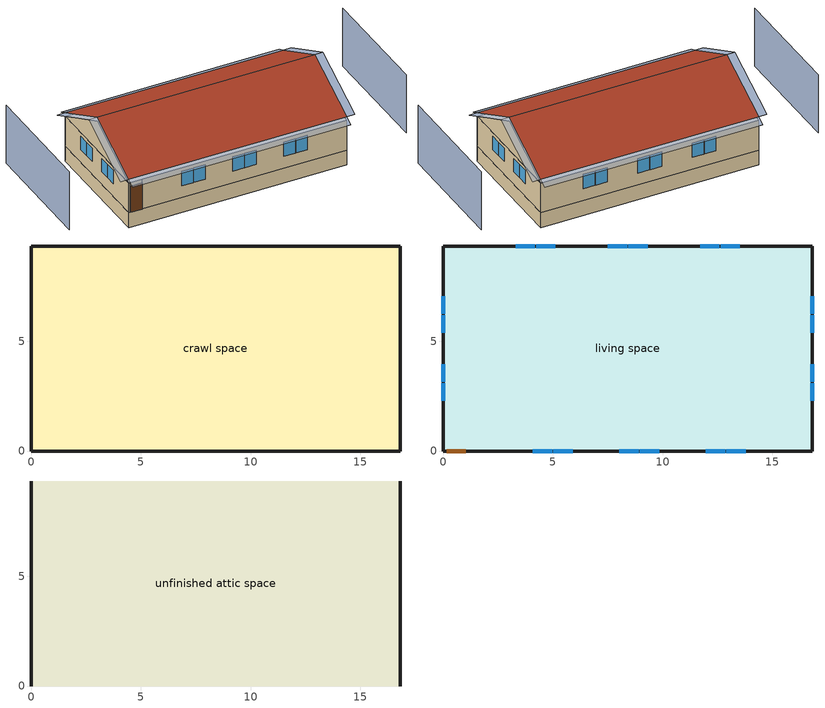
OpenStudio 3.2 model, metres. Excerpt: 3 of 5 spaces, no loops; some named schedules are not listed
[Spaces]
crawl space
 floor foundation (FloorFndGrndCS): 0,0 0,9.34 16.81,9.34 16.81,0 z-1.22
 wall foundation (WallFndGrndCS): 0,9.34 0,0 16.81,0 16.81,9.34 0,9.34 z-1.22:0
living space
 floor to crawl space (FloorCSInsFin Reversed): 0,0 0,9.34 16.81,9.34 16.81,0 z0
 wall outside (WallExtInsFin): 0,9.34 0,0 0.13,0 1.05,0 16.81,0 16.81,9.34 0,9.34 z0:2.44
 window (WindowConstruction): 4.08,0 4.96,0 / 5.02,0 5.9,0 / 8.02,0 8.9,0 / 8.96,0 9.84,0 / 11.96,0 12.84,0 / 12.9,0 13.78,0 / 13.52,9.34 12.64,9.34 / 12.58,9.34 11.7,9.34 / 9.31,9.34 8.44,9.34 / 8.38,9.34 7.5,9.34 / 5.11,9.34 4.23,9.34 / 4.17,9.34 3.3,9.34 z0.96:2.13; 0,7.06 0,6.26 / 0,6.2 0,5.4 / 0,3.94 0,3.14 / 0,3.08 0,2.28 / 16.81,2.28 16.81,3.08 / 16.81,3.14 16.81,3.94 / 16.81,5.4 16.81,6.2 / 16.81,6.26 16.81,7.06 z1.07:2.13
 door (Door): 0.15,0 1.02,0 z0:2.13
unfinished attic space
 floor to living space (FloorFinInsUnfinAttic): 0,9.34 16.81,9.34 16.81,0 0,0 z2.44
 wall outside (WallExtUninsUnfin): 0,4.67,4.77 0,9.34,2.44 0,0,2.44; 16.81,4.67,4.77 16.81,0,2.44 16.81,9.34,2.44
 roof outside (RoofUnfinInsExt): 16.81,4.67,5.08 0,4.67,5.08 0,0,2.74 16.81,0,2.74; 0,4.67,5.08 16.81,4.67,5.08 16.81,9.34,2.74 0,9.34,2.74
shading: -4.57,9.34 -4.57,0 / 21.38,0 21.38,9.34 z0:4.77; 16.81,6.26 16.81,7.06 / 16.81,5.4 16.81,6.2 / 16.81,2.28 16.81,3.08 / 0,3.08 0,2.28 / 16.81,3.14 16.81,3.94 / 0,7.06 0,6.26 / 0,6.2 0,5.4 / 0,3.94 0,3.14 z1.07:2.13; 11.96,0 12.84,0 / 8.02,0 8.9,0 / 8.96,0 9.84,0 / 5.02,0 5.9,0 / 4.08,0 4.96,0 / 12.9,0 13.78,0 / 13.52,9.34 12.64,9.34 / 9.31,9.34 8.44,9.34 / 8.38,9.34 7.5,9.34 / 5.11,9.34 4.23,9.34 / 4.17,9.34 3.3,9.34 / 12.58,9.34 11.7,9.34 z0.96:2.13; 17.42,0,2.74 17.42,4.67,5.08 16.81,4.67,5.08 16.81,0,2.74; -0.61,4.67,5.08 -0.61,0,2.74 0,0,2.74 0,4.67,5.08; 0,-0.61,2.44 16.81,-0.61,2.44 16.81,0,2.74 0,0,2.74; -0.61,9.34,2.74 -0.61,4.67,5.08 0,4.67,5.08 0,9.34,2.74; 17.42,4.67,5.08 17.42,9.34,2.74 16.81,9.34,2.74 16.81,4.67,5.08; 16.81,9.95,2.44 0,9.95,2.44 0,9.34,2.74 16.81,9.34,2.74
[Building]
Building 1: North Axis {deg}=90; Standards Number of Stories=1; Standards Number of Above Ground Stories=1; Standards Building Type=singlefamilydetached; Standards Number of Living Units=1
[Site]
Burlington International Ap_VT_USA: Latitude {deg}=44.47; Longitude {deg}=-73.15; Time Zone {hr}=-5; Elevation {m}=101; Terrain=Suburbs
[ClimateZones]
Climate Zone Institution Name 1=Building America; Climate Zone Document Year 1=0; Climate Zone Value 1=Cold
[Site:WaterMainsTemperature]
Calculation Method=Correlation; Annual Average Outdoor Air Temperature {C}=7.86614; Maximum Difference In Monthly Average Outdoor Air Temperatures {deltaC}=28.2745
[Site:GroundTemperature:Deep]
7.86614, 7.86614, 7.86614, 7.86614, 7.86614, 7.86614, 7.86614, 7.86614, 7.86614, 7.86614, 7.86614, 7.86614
[Material] Roughness=Rough
Name | Thickness {m} | Conductivity {W/m-K} | Density {kg/m3} | Specific Heat {J/kg-K} | Thermal Absorptance | Solar Absorptance | Visible Absorptance
Drywall 0.5 in. | 0.0127 | 0.160291 | 801 | 837.4 | 0.9 | 0.5 | 0.1
FloorUATrussandIns | 0.0889 | 0.0748256 | 50.7834 | 1165.1 | 0.9 | 0.5 | 0.9
Asphalt Shingles, Medium | 0.009525 | 0.162714 | 1121.4 | 1465.45 | 0.91 | 0.85 | 0.85
RoofSheathing | 0.01905 | 0.115458 | 512.64 | 1214.23 | 0.82 | 0.3 | 0.3
RoofUARoofIns | 0.18415 | 8.02397 | 37.0049 | 1207.88 | 0.91 | 0.85 | 0.91
Vinyl, Light | 0.009525 | 0.089435 | 177.822 | 1046.75 | 0.9 | 0.3 | 0.3
WallSheathing | 0.0127 | 0.115458 | 512.64 | 1214.23 | 0.82 | 0.3 | 0.3
WallStudAndCavity | 0.0889 | 0.338221 | 129.063 | 1212.76 | 0.9 | 0.3 | 0.9
WallStudAndCavity 1 | 0.0889 | 0.393744 | 83.0341 | 1211.67 | 0.9 | 0.3 | 0.9
WallStudAndCavity 2 | 0.0889 | 0.397942 | 83.0341 | 1211.67 | 0.82 | 0.3 | 0.3
res furniture material living space | 0.1524 | 0.115458 | 640.8 | 1214.23 | 0.9 | 0.6 | 0.1
Concrete 8.0 in. | 0.2032 | 1.803125 | 2242.8 | 837.4 | 0.9
Concrete 4.0 in. | 0.1016 | 1.803125 | 2242.8 | 837.4 | 0.9
FloorIns | 0.23495 | 2.59817 | 67.691 | 1210.98 | 0.82 | 0.3 | 0.3
Wood Floor | 0.015875 | 0.115458 | 544.68 | 1214.23
Floor Covering | 0.0127 | 0.0433444 | 54.468 | 1339.84 | 0.9 | 0.9
DoorMaterial | 0.04445 | 0.0612267 | 512.64 | 1214.23 | 0.82 | 0.3 | 0.3
[Construction]
FloorFinInsUnfinAttic: Drywall 0.5 in., FloorUATrussandIns
RoofUnfinInsExt: Asphalt Shingles, Medium, RoofSheathing, RoofUARoofIns
WallExtInsFin: Vinyl, Light, WallSheathing, WallStudAndCavity, Drywall 0.5 in.
WallExtUninsUnfin: Vinyl, Light, WallSheathing, WallStudAndCavity 1
WallIntFinUninsFin: WallStudAndCavity 2, Drywall 0.5 in.
res furniture construction living space: res furniture material living space
WallFndGrndCS: Concrete 8.0 in.
FloorFndGrndCS: Concrete 4.0 in.
FloorCSInsFin Reversed: Floor Covering, Wood Floor, RoofSheathing, FloorIns
WindowConstruction: WindowMaterial
Door: DoorMaterial
[WindowMaterial:SimpleGlazingSystem]
WindowMaterial: U-Factor {W/m2-K}=4.76952; Solar Heat Gain Coefficient=0.63
[ThermalZone] Use Ideal Air Loads=No
living zone: Thermostat=living zone temperature setpoint
unfinished attic zone; crawl zone: 
res ds res fur gas asys ret air zone; res ds res ac asys ret air zone: Volume {m3}=0.25
[Sizing:Zone] Zone Cooling Design Supply Air Temperature Input Method=SupplyAirTemperature; Zone Cooling Design Supply Air Temperature {C}=14; Zone Cooling Design Supply Air Temperature Difference {deltaC}=11.11; Zone Heating Design Supply Air Temperature Input Method=SupplyAirTemperature; Zone Heating Design Supply Air Temperature {C}=40; Zone Heating Design Supply Air Temperature Difference {deltaC}=11.11; Zone Cooling Design Supply Air Humidity Ratio {kg-H2O/kg-air}=0.0085; Zone Heating Design Supply Air Humidity Ratio {kg-H2O/kg-air}=0.008; Cooling Design Air Flow Method=DesignDay; Heating Design Air Flow Method=DesignDay; Account for Dedicated Outdoor Air System=No; Dedicated Outdoor Air System Control Strategy=NeutralSupplyAir; Dedicated Outdoor Air Low Setpoint Temperature for Design {C}=autosize; Dedicated Outdoor Air High Setpoint Temperature for Design {C}=autosize
unfinished attic zone; crawl zone; res ds res fur gas asys ret air zone; res ds res ac asys ret air zone
[Space]
Name | Space Type | Thermal Zone | Building Unit
living space | Space Type 1 | living zone | unit 1
unfinished attic space | Space Type 2 | unfinished attic zone
crawl space | Space Type 3 | crawl zone
res ds res fur gas asys ret air space |  | res ds res fur gas asys ret air zone
res ds res ac asys ret air space |  | res ds res ac asys ret air zone
[SpaceType]
Name | Standards Space Type
Space Type 1 | living
Space Type 2 | unfinished attic
Space Type 3 | crawlspace
[BuildingUnit]
unit 1: Building Unit Type=Residential
[External:File]
schedules.csv: File=schedules.csv
[People:Definition]
res occupants|living space: Number of People Calculation Method=People; Number of People {people}=1; Fraction Radiant=0.319734; Sensible Heat Fraction=0.573; Carbon Dioxide Generation Rate {m3/s-W}=0; Enable ASHRAE 55 Comfort Warnings=No; Mean Radiant Temperature Calculation Type=ZoneAveraged
[People]
res occupants|living space: People Definition=res occupants|living space; Space or SpaceType=living space; Number of People Schedule=occupants; Activity Level Schedule=res occupants activity schedule; Multiplier=1
[InternalMass:Definition] Design Level Calculation Method=SurfaceArea
Name | Construction | Surface Area {m2}
living space Partition | WallIntFinUninsFin | 157.006
res furniture mass living space | res furniture construction living space | 62.8025
[InternalMass] Space or SpaceType=living space; Multiplier=1
Name | Internal Mass Definition
living space Partition | living space Partition
res furniture mass living space | res furniture mass living space
[Foundation:Kiva]
Foundation Kiva 1: Wall Height Above Grade {m}=0.2032; Wall Depth Below Slab {m}=0.2032
[Foundation:Kiva:Settings]
Soil Conductivity {W/m-K}=1.731; Soil Density {kg/m3}=1842.3; Soil Specific Heat {J/kg-K}=418.7; Ground Solar Absorptivity=0.9; Ground Thermal Absorptivity=0.9; Ground Surface Roughness {m}=0.03; Far-Field Width {m}=40; Deep-Ground Boundary Condition=ZeroFlux; Deep-Ground Depth {m}=40; Minimum Cell Dimension {m}=0.02; Maximum Cell Growth Coefficient=1.5; Simulation Timestep=Hourly
[SurfaceProperty:ExposedFoundationPerimeter]
Surface 12: Exposed Perimeter Calculation Method=TotalExposedPerimeter; Total Exposed Perimeter {m}=52.301
[WaterUse:Equipment:Definition]
Name | Peak Flow Rate {m3/s} | Target Temperature Schedule
res shower | 9.68283e-05 | fixtures temperature schedule
res sink | 4.90575e-05 | fixtures temperature schedule
res bath | 0.000325778 | fixtures temperature schedule
res shower dist; res sink dist; res bath dist | 0 | fixtures temperature schedule
res cw | 6.03309e-06 | res cw temperature schedule
[WaterUse:Equipment] Space=living space
Name | Water Use Equipment Definition | Flow Rate Fraction Schedule
res shower | res shower | showers
res sink | res sink | sinks
res bath | res bath | baths
res shower dist | res shower dist | showers
res sink dist | res sink dist | sinks
res bath dist | res bath dist | baths
res cw | res cw | clothes_washer
[OtherEquipment:Definition] Design Level Calculation Method=EquipmentLevel
Name | Design Level {W} | Fraction Latent | Fraction Radiant | Fraction Lost
res shower | 2783.71 | 0.486891 | 0 | 0
res sink | 492.286 | 0.311263 | 0 | 0
res bath | 4800.25 | 0 | 0 | 0
res hot water distribution | 3161.37 | 0 | 0 | 0
res range gas | 786.086 | 0.2 | 0.18 | 0.5
res ds res fur gas asys SupSLkToLvEq; res ds res fur gas asys SupLatLkToLvEq; res ds res fur gas asys SupDCnToLvEq; res ds res fur gas asys SupDCnToAhEq; res ds res fur gas asys RetDCnToPlEq; res ds res fur gas asys RetDCnToAhEquip; res ds res fur gas asys SupSLkToAhEq; res ds res fur gas asys SupLatLkToAhEq; res ds res fur gas asys RetSLkEq; res ds res fur gas asys RetLatLkEq; res ds res ac asys SupSLkToLvEq; res ds res ac asys SupLatLkToLvEq; res ds res ac asys SupDCnToLvEq; res ds res ac asys SupDCnToAhEq; res ds res ac asys RetDCnToPlEq; res ds res ac asys RetDCnToAhEquip; res ds res ac asys SupSLkToAhEq; res ds res ac asys SupLatLkToAhEq; res ds res ac asys RetSLkEq; res ds res ac asys RetLatLkEq | 0
[OtherEquipment]
Name | Other Equipment Definition | Space or SpaceType | Schedule | Fuel Type
res shower | res shower | living space | showers
res sink | res sink | living space | sinks
res bath | res bath | living space | baths
res hot water distribution | res hot water distribution | living space | showers
res range gas | res range gas | living space | cooking_range | NaturalGas
res ds res fur gas asys SupSLkToLvEq | res ds res fur gas asys SupSLkToLvEq | living space | Always On Discrete | None
res ds res fur gas asys SupLatLkToLvEq | res ds res fur gas asys SupLatLkToLvEq | living space | Always On Discrete | None
res ds res fur gas asys SupDCnToLvEq | res ds res fur gas asys SupDCnToLvEq | living space | Always On Discrete | None
res ds res fur gas asys SupDCnToAhEq | res ds res fur gas asys SupDCnToAhEq | crawl space | Always On Discrete | None
res ds res fur gas asys RetDCnToPlEq | res ds res fur gas asys RetDCnToPlEq | res ds res fur gas asys ret air space | Always On Discrete | None
res ds res fur gas asys RetDCnToAhEquip | res ds res fur gas asys RetDCnToAhEquip | crawl space | Always On Discrete | None
res ds res fur gas asys SupSLkToAhEq | res ds res fur gas asys SupSLkToAhEq | crawl space | Always On Discrete | None
res ds res fur gas asys SupLatLkToAhEq | res ds res fur gas asys SupLatLkToAhEq | crawl space | Always On Discrete | None
res ds res fur gas asys RetSLkEq | res ds res fur gas asys RetSLkEq | res ds res fur gas asys ret air space | Always On Discrete | None
res ds res fur gas asys RetLatLkEq | res ds res fur gas asys RetLatLkEq | res ds res fur gas asys ret air space | Always On Discrete | None
res ds res ac asys SupSLkToLvEq | res ds res ac asys SupSLkToLvEq | living space | Always On Discrete | None
res ds res ac asys SupLatLkToLvEq | res ds res ac asys SupLatLkToLvEq | living space | Always On Discrete | None
res ds res ac asys SupDCnToLvEq | res ds res ac asys SupDCnToLvEq | living space | Always On Discrete | None
res ds res ac asys SupDCnToAhEq | res ds res ac asys SupDCnToAhEq | crawl space | Always On Discrete | None
res ds res ac asys RetDCnToPlEq | res ds res ac asys RetDCnToPlEq | res ds res ac asys ret air space | Always On Discrete | None
res ds res ac asys RetDCnToAhEquip | res ds res ac asys RetDCnToAhEquip | crawl space | Always On Discrete | None
res ds res ac asys SupSLkToAhEq | res ds res ac asys SupSLkToAhEq | crawl space | Always On Discrete | None
res ds res ac asys SupLatLkToAhEq | res ds res ac asys SupLatLkToAhEq | crawl space | Always On Discrete | None
res ds res ac asys RetSLkEq | res ds res ac asys RetSLkEq | res ds res ac asys ret air space | Always On Discrete | None
res ds res ac asys RetLatLkEq | res ds res ac asys RetLatLkEq | res ds res ac asys ret air space | Always On Discrete | None
[EnergyManagementSystem:Sensor]
Name | Output Variable or Output Meter Index Key | Output Variable or Output Meter
res_shower_vol | res shower | Water Use Equipment Hot Water Volume
res_shower_mixsp | fixtures temperature schedule | Schedule Value
res_nv_pb_s |  | Site Outdoor Air Barometric Pressure
res_af_vw_s |  | Site Wind Speed
res_nv_wt_s |  | Site Outdoor Air Humidity Ratio
res_nv_1_nva_s | res nv_1 avail schedule | Schedule Value
res_nv_1_sp_s | res nv_1 temp schedule | Schedule Value
res_ds_res_fur_gas_asys_ah_mfr_s | Node 25 | System Node Mass Flow Rate
res_ds_res_fur_gas_asys_ah_vfr_s | Node 25 | System Node Current Density Volume Flow Rate
res_ds_res_fur_gas_asys_ah_tt_s | Node 25 | System Node Temperature
res_ds_res_fur_gas_asys_ra_t_s | Node 28 | System Node Temperature
res_ds_res_fur_gas_asys_ah_wt_s | Node 25 | System Node Humidity Ratio
res_ds_res_fur_gas_asys_ra_w_s | Node 28 | System Node Humidity Ratio
res_ds_res_fur_gas_asys_ah_t_s; res_ds_res_ac_asys_ah_t_s | crawl zone | Zone Air Temperature
res_ds_res_fur_gas_asys_ah_w_s; res_ds_res_ac_asys_ah_w_s | crawl zone | Zone Mean Air Humidity Ratio
res_ds_res_ac_asys_ah_mfr_s | Node 18 | System Node Mass Flow Rate
res_ds_res_ac_asys_ah_vfr_s | Node 18 | System Node Current Density Volume Flow Rate
res_ds_res_ac_asys_ah_tt_s | Node 18 | System Node Temperature
res_ds_res_ac_asys_ra_t_s | Node 21 | System Node Temperature
res_ds_res_ac_asys_ah_wt_s | Node 18 | System Node Humidity Ratio
res_ds_res_ac_asys_ra_w_s | Node 21 | System Node Humidity Ratio
res_infil_1_range_sch_s | res mv_1 range exhaust schedule | Schedule Value
res_infil_1_bath_sch_s | res mv_1 bath exhaust schedule | Schedule Value
res_infil_1_dryer_sch_s | clothes_dryer_exhaust | Schedule Value
res_infil_1_wh_sch_s | Always On Discrete | Schedule Value
[EnergyManagementSystem:Program]
res_shower_sag: If res_shower_vol > 0; Set ShowerTime=SystemTimeStep; Else; Set ShowerTime=0; EndIf; If (res_shower_vol > 0) && (res_shower_mixsp > res_shower_tout); Set ShowerSag=SystemTimeStep; Set ShowerE=res_shower_vol*4141170*(res_shower_mixsp-res_shower_tout); Else; Set ShowerSag=0; Set ShowerE=0; EndIf
res_nv_1_program: Set Tdiff = res_af_1_tin_s-res_af_1_tt_s; Set dT = (@Abs Tdiff); Set pt = (@RhFnTdbWPb res_af_1_tt_s res_nv_wt_s res_nv_pb_s); Set NVA = 7575.32892323107; Set Cs = 8.963020389461627e-05; Set Cw = 6.158219665777789e-05; Set MNV = 2.126909810688005; Set MHR = 0.0115; Set MRH = 0.7; Set temp1 = (res_nv_1_nva_s*NVA); Set SGNV = temp1*((((Cs*dT)+(Cw*(res_af_vw_s^2)))^0.5)/1000); If (res_nv_wt_s<MHR) && (pt<MRH) && (res_af_1_tin_s>res_nv_1_sp_s); Set temp2 = (res_af_1_tin_s-res_nv_1_sp_s); Set NVadj1 = temp2/(res_af_1_tin_s-res_af_1_tt_s); Set NVadj2 = (@Min NVadj1 1); Set NVadj3 = (@Max NVadj2 0); Set NVadj = SGNV*NVadj3; Set res_nv_1_flow_act = (@Min NVadj MNV); Else; Set res_nv_1_flow_act = 0; EndIf
res_ds_res_fur_gas_asys_program: Set res_ds_res_fur_gas_asys_AhMfr = res_ds_res_fur_gas_asys_ah_mfr_s; Set res_ds_res_fur_gas_asys_FanRtf = res_ds_res_fur_gas_asys_fan_rtf_s; Set res_ds_res_fur_gas_asys_AhVfr = res_ds_res_fur_gas_asys_ah_vfr_s; Set res_ds_res_fur_gas_asys_AhTt = res_ds_res_fur_gas_asys_ah_tt_s; Set res_ds_res_fur_gas_asys_AhWt = res_ds_res_fur_gas_asys_ah_wt_s; Set res_ds_res_fur_gas_asys_RaT = res_ds_res_fur_gas_asys_ra_t_s; Set res_ds_res_fur_gas_asys_RaW = res_ds_res_fur_gas_asys_ra_w_s; Set res_ds_res_fur_gas_asys_AhT = res_ds_res_fur_gas_asys_ah_t_s; Set res_ds_res_fur_gas_asys_AhW = res_ds_res_fur_gas_asys_ah_w_s; Run res_ds_res_fur_gas_asys_lk_subrout; Set res_ds_res_fur_gas_asys_SupSLkToLvEq_act = res_ds_res_fur_gas_asys_SupSLkToLv; Set res_ds_res_fur_gas_asys_SupLatLkToLvEq_act = res_ds_res_fur_gas_asys_SupLatLkToLv; Set res_ds_res_fur_gas_asys_SupDCnToLvEq_act = res_ds_res_fur_gas_asys_SupDCnToLv; Set res_ds_res_fur_gas_asys_SupDCnToAhEq_act = res_ds_res_fur_gas_asys_SupDCnToAh; Set res_ds_res_fur_gas_asys_SupSLkToAhEq_act = res_ds_res_fur_gas_asys_SupSLkToAh; Set res_ds_res_fur_gas_asys_SupLatLkToAhEq_act = res_ds_res_fur_gas_asys_SupLatLkToAh; Set res_ds_res_fur_gas_asys_RetSLkEq_act = res_ds_res_fur_gas_asys_RetSLk; Set res_ds_res_fur_gas_asys_RetLatLkEq_act = res_ds_res_fur_gas_asys_RetLatLk; Set res_ds_res_fur_gas_asys_RetDCnToPlEq_act = res_ds_res_fur_gas_asys_RetDCnToPl; Set res_ds_res_fur_gas_asys_RetDCnToAhEquip_act = res_ds_res_fur_gas_asys_RetDCnToAh; Set res_ds_res_fur_gas_asys_AhToLivMix_act = res_ds_res_fur_gas_asys_AhToLiv; Set res_ds_res_fur_gas_asys_LivToAhMix_act = res_ds_res_fur_gas_asys_LivToAh
res_ds_res_ac_asys_program: Set res_ds_res_ac_asys_AhMfr = res_ds_res_ac_asys_ah_mfr_s; Set res_ds_res_ac_asys_FanRtf = res_ds_res_ac_asys_fan_rtf_s; Set res_ds_res_ac_asys_AhVfr = res_ds_res_ac_asys_ah_vfr_s; Set res_ds_res_ac_asys_AhTt = res_ds_res_ac_asys_ah_tt_s; Set res_ds_res_ac_asys_AhWt = res_ds_res_ac_asys_ah_wt_s; Set res_ds_res_ac_asys_RaT = res_ds_res_ac_asys_ra_t_s; Set res_ds_res_ac_asys_RaW = res_ds_res_ac_asys_ra_w_s; Set res_ds_res_ac_asys_AhT = res_ds_res_ac_asys_ah_t_s; Set res_ds_res_ac_asys_AhW = res_ds_res_ac_asys_ah_w_s; Run res_ds_res_ac_asys_lk_subrout; Set res_ds_res_ac_asys_SupSLkToLvEq_act = res_ds_res_ac_asys_SupSLkToLv; Set res_ds_res_ac_asys_SupLatLkToLvEq_act = res_ds_res_ac_asys_SupLatLkToLv; Set res_ds_res_ac_asys_SupDCnToLvEq_act = res_ds_res_ac_asys_SupDCnToLv; Set res_ds_res_ac_asys_SupDCnToAhEq_act = res_ds_res_ac_asys_SupDCnToAh; Set res_ds_res_ac_asys_SupSLkToAhEq_act = res_ds_res_ac_asys_SupSLkToAh; Set res_ds_res_ac_asys_SupLatLkToAhEq_act = res_ds_res_ac_asys_SupLatLkToAh; Set res_ds_res_ac_asys_RetSLkEq_act = res_ds_res_ac_asys_RetSLk; Set res_ds_res_ac_asys_RetLatLkEq_act = res_ds_res_ac_asys_RetLatLk; Set res_ds_res_ac_asys_RetDCnToPlEq_act = res_ds_res_ac_asys_RetDCnToPl; Set res_ds_res_ac_asys_RetDCnToAhEquip_act = res_ds_res_ac_asys_RetDCnToAh; Set res_ds_res_ac_asys_AhToLivMix_act = res_ds_res_ac_asys_AhToLiv; Set res_ds_res_ac_asys_LivToAhMix_act = res_ds_res_ac_asys_LivToAh
res_infil_1_program: Set p_m = 0.14; Set p_s = 0.22; Set s_m = 270; Set s_s = 370; Set z_m = 9.99744; Set z_s = 2.4384; Set f_t = (((s_m/z_m)^p_m)*((z_s/s_s)^p_s)); Set Tdiff = res_af_1_tin_s-res_af_1_tt_s; Set dT = @Abs Tdiff; Set c = 0.2059; Set Cs = 0.0838; Set Cw = 0.1283; Set n = 0.65; Set sft = (f_t*0.7000000000000001); Set temp1 = ((c*Cw)*((sft*res_af_vw_s)^(2*n)))^2; Set Qn = (((c*Cs*(dT^n))^2)+temp1)^0.5; Set Tdiff = res_af_1_tin_s-res_af_1_tt_s; Set QWHV = res_infil_1_wh_sch_s*0.0; Set Qrange = res_infil_1_range_sch_s*0.0472; Set Qdryer = res_infil_1_dryer_sch_s*0.0472; Set Qbath = res_infil_1_bath_sch_s*0.0236; Set QductsOut = 0; Set QductsIn = 0; Set QductsOut = QductsOut+res_ds_res_fur_gas_asys_lk_ret_fan_equiv; Set QductsIn = QductsIn+res_ds_res_fur_gas_asys_lk_sup_fan_equiv; Set QductsOut = QductsOut+res_ds_res_ac_asys_lk_ret_fan_equiv; Set QductsIn = QductsIn+res_ds_res_ac_asys_lk_sup_fan_equiv; Set Qout = Qrange+Qbath+Qdryer+QductsOut; Set Qin = QWHV+QductsIn; Set faneff_wh = 1; Set res_infil_1_house_fan_act = (QWHV*300)/faneff_wh*0; Set faneff_sp = 0.4719474432000001; Set res_infil_1_range_fan_act = (Qrange*300)/faneff_sp; Set res_infil_1_bath_fan_act = (Qbath*300)/faneff_sp; Set Qfan = (@Max Qout Qin); If Qfan > 0; Set Qavg = ((Qout + Qin) / 2.0); If ((@Abs (Qout - Qavg)) / Qavg) <= 0.1; Set phi = 1; Else; Set phi = (Qn / (Qn + Qfan)); EndIf; Set Qinf_adj = phi * Qn; Else; Set Qinf_adj = Qn; EndIf; Set res_infil_1_flow_act = Qfan + Qinf_adj
[EnergyManagementSystem:ProgramCallingManager]
res shower sag: EndOfSystemTimestepAfterHVACReporting; res_shower_sag
res af_1 program calling manager: BeginTimestepBeforePredictor; res_infil_1_program; res_nv_1_program
res ds res fur gas asys program calling manager: EndOfSystemTimestepAfterHVACReporting; res_ds_res_fur_gas_asys_program
res ds res ac asys program calling manager: EndOfSystemTimestepAfterHVACReporting; res_ds_res_ac_asys_program
[EnergyManagementSystem:OutputVariable] Type of Data in Variable=Summed; Update Frequency=SystemTimestep; EMS Program or Subroutine=res_shower_sag
Name | EMS Variable | Units
Unmet Shower Energy|unit 1 | ShowerE | J
Unmet Shower Time|unit 1 | ShowerSag | hr
Shower Draw Time|unit 1 | ShowerTime | hr
[ThermostatSetpoint:DualSetpoint]
living zone temperature setpoint: Heating Setpoint Temperature Schedule=res heating setpoint; Cooling Setpoint Temperature Schedule=res cooling setpoint
[ElectricEquipment:Definition] Design Level Calculation Method=EquipmentLevel
Name | Design Level {W} | Fraction Latent | Fraction Radiant | Fraction Lost
res ceil fan | 0 | 0 | 0.558 | 0
res refrig | 65.0889 | 0 | 0 | 0
res cw | 906.603 | 0 | 0.48 | 0.2
res cd electric | 9227.29 | 0.05 | 0.09 | 0.8
res range electric | 75.7384 | 0.3 | 0.24 | 0.3
res misc plug loads|living space | 772.905 | 0.021 | 0.558 | 0.049
res hot tub heater electric | 301.31 | 0 | 0 | 1
res hot tub pump | 297.473 | 0 | 0 | 1
res well pump | 80.4528 | 0 | 0 | 1
res infil_1 house fan; res infil_1 range fan; res infil_1 bath fan | 0 | 0 | 0 | 1
[ElectricEquipment] Space or SpaceType=living space
Name | Electric Equipment Definition | Schedule
res ceil fan | res ceil fan | ceiling_fan
res refrig | res refrig | res refrig schedule
res cw | res cw | clothes_washer_power
res cd electric | res cd electric | clothes_dryer
res range electric | res range electric | cooking_range
res misc plug loads|living space | res misc plug loads|living space | plug_loads
res hot tub heater electric | res hot tub heater electric | res hot tub heater electric schedule
res hot tub pump | res hot tub pump | res hot tub heater electric schedule
res well pump | res well pump | plug_loads_well_pump
res infil_1 house fan | res infil_1 house fan | Always On Discrete
res infil_1 range fan | res infil_1 range fan | Always On Discrete
res infil_1 bath fan | res infil_1 bath fan | Always On Discrete
[Lights:Definition]
res lighting interior living space: Design Level Calculation Method=LightingLevel; Lighting Level {W}=204.375; Fraction Radiant=0.6; Fraction Visible=0.2; Return Air Fraction=0
[Lights]
res lighting interior living space: Lights Definition=res lighting interior living space; Space or SpaceType=living space; Schedule=lighting_interior; Fraction Replaceable=1
[Exterior:Lights:Definition]
res lighting exterior: Design Level {W}=7.51886
[Exterior:Lights]
res lighting exterior: Exterior Lights Definition=res lighting exterior; Schedule=lighting_exterior
[SpaceInfiltration:DesignFlowRate] Schedule=Always On Discrete
Name | Space or SpaceType | Design Flow Rate Calculation Method | Air Changes per Hour {1/hr} | Constant Term Coefficient | Temperature Term Coefficient | Velocity Term Coefficient | Velocity Squared Term Coefficient | Design Flow Rate {m3/s}
res infil|crawl space | crawl space | AirChanges/Hour | 2 | 1 | 0 | 0 | 0
res nv_1 flow; res infil_1 flow | living space | Flow/Space |  |  |  |  |  | 0
[SpaceInfiltration:EffectiveLeakageArea]
res infil|unfinished attic space: Space or SpaceType=unfinished attic space; Schedule=Always On Discrete; Effective Air Leakage Area {cm2}=5228.3; Stack Coefficient=0.000183444; Wind Coefficient=3.52678e-05
[EnergyManagementSystem:Actuator]
Name | Actuated Component | Actuated Component Type | Actuated Component Control Type
res_nv_1_flow_act | res nv_1 flow | Zone Infiltration | Air Exchange Flow Rate
res_ds_res_fur_gas_asys_SupSLkToLvEq_act | res ds res fur gas asys SupSLkToLvEq | OtherEquipment | Power Level
res_ds_res_fur_gas_asys_SupLatLkToLvEq_act | res ds res fur gas asys SupLatLkToLvEq | OtherEquipment | Power Level
res_ds_res_fur_gas_asys_SupDCnToLvEq_act | res ds res fur gas asys SupDCnToLvEq | OtherEquipment | Power Level
res_ds_res_fur_gas_asys_SupDCnToAhEq_act | res ds res fur gas asys SupDCnToAhEq | OtherEquipment | Power Level
res_ds_res_fur_gas_asys_RetDCnToPlEq_act | res ds res fur gas asys RetDCnToPlEq | OtherEquipment | Power Level
res_ds_res_fur_gas_asys_RetDCnToAhEquip_act | res ds res fur gas asys RetDCnToAhEquip | OtherEquipment | Power Level
res_ds_res_fur_gas_asys_SupSLkToAhEq_act | res ds res fur gas asys SupSLkToAhEq | OtherEquipment | Power Level
res_ds_res_fur_gas_asys_SupLatLkToAhEq_act | res ds res fur gas asys SupLatLkToAhEq | OtherEquipment | Power Level
res_ds_res_fur_gas_asys_RetSLkEq_act | res ds res fur gas asys RetSLkEq | OtherEquipment | Power Level
res_ds_res_fur_gas_asys_RetLatLkEq_act | res ds res fur gas asys RetLatLkEq | OtherEquipment | Power Level
res_ds_res_fur_gas_asys_AhToLivMix_act | res ds res fur gas asys AhToLivMix | ZoneMixing | Air Exchange Flow Rate
res_ds_res_fur_gas_asys_LivToAhMix_act | res ds res fur gas asys LivToAhMix | ZoneMixing | Air Exchange Flow Rate
res_ds_res_ac_asys_SupSLkToLvEq_act | res ds res ac asys SupSLkToLvEq | OtherEquipment | Power Level
res_ds_res_ac_asys_SupLatLkToLvEq_act | res ds res ac asys SupLatLkToLvEq | OtherEquipment | Power Level
res_ds_res_ac_asys_SupDCnToLvEq_act | res ds res ac asys SupDCnToLvEq | OtherEquipment | Power Level
res_ds_res_ac_asys_SupDCnToAhEq_act | res ds res ac asys SupDCnToAhEq | OtherEquipment | Power Level
res_ds_res_ac_asys_RetDCnToPlEq_act | res ds res ac asys RetDCnToPlEq | OtherEquipment | Power Level
res_ds_res_ac_asys_RetDCnToAhEquip_act | res ds res ac asys RetDCnToAhEquip | OtherEquipment | Power Level
res_ds_res_ac_asys_SupSLkToAhEq_act | res ds res ac asys SupSLkToAhEq | OtherEquipment | Power Level
res_ds_res_ac_asys_SupLatLkToAhEq_act | res ds res ac asys SupLatLkToAhEq | OtherEquipment | Power Level
res_ds_res_ac_asys_RetSLkEq_act | res ds res ac asys RetSLkEq | OtherEquipment | Power Level
res_ds_res_ac_asys_RetLatLkEq_act | res ds res ac asys RetLatLkEq | OtherEquipment | Power Level
res_ds_res_ac_asys_AhToLivMix_act | res ds res ac asys AhToLivMix | ZoneMixing | Air Exchange Flow Rate
res_ds_res_ac_asys_LivToAhMix_act | res ds res ac asys LivToAhMix | ZoneMixing | Air Exchange Flow Rate
res_infil_1_house_fan_act | res infil_1 house fan | ElectricEquipment | Electricity Rate
res_infil_1_range_fan_act | res infil_1 range fan | ElectricEquipment | Electricity Rate
res_infil_1_bath_fan_act | res infil_1 bath fan | ElectricEquipment | Electricity Rate
res_infil_1_flow_act | res infil_1 flow | Zone Infiltration | Air Exchange Flow Rate
[AirLoopHVAC:ReturnPlenum]
Name | ThermalZone
res fur gas asys return plenum | res ds res fur gas asys ret air zone
res ac asys return plenum | res ds res ac asys ret air zone
[ZoneMixing] Schedule=Always On Continuous; Design Flow Rate Calculation Method=Flow/Zone; Design Flow Rate {m3/s}=0
Name | Zone | Source Zone
res ds res fur gas asys AhToLivMix; res ds res ac asys AhToLivMix | living zone | crawl zone
res ds res fur gas asys LivToAhMix; res ds res ac asys LivToAhMix | crawl zone | living zone
[EnergyManagementSystem:Subroutine]
res_ds_res_fur_gas_asys_lk_subrout: Set f_sup = 0.19990009990009988; Set f_ret = 0.10009990009990012; Set f_OA = 0.09980019980019976; Set oafrate = f_OA * res_ds_res_fur_gas_asys_AhVfr; Set suplkfrate = f_sup * res_ds_res_fur_gas_asys_AhVfr; Set retlkfrate = f_ret * res_ds_res_fur_gas_asys_AhVfr; Set res_ds_res_fur_gas_asys_AhToLiv = (@Abs (suplkfrate-retlkfrate-oafrate)); Set res_ds_res_fur_gas_asys_LivToAh = 0; Set res_ds_res_fur_gas_asys_lk_sup_fan_equiv = 0; Set res_ds_res_fur_gas_asys_lk_ret_fan_equiv = oafrate; If res_ds_res_fur_gas_asys_AhMfr>0; Set h_SA=(@HFnTdbW res_ds_res_fur_gas_asys_AhTt res_ds_res_fur_gas_asys_AhWt); Set h_AHZ=(@HFnTdbW res_ds_res_fur_gas_asys_AhT res_ds_res_fur_gas_asys_AhW); Set h_RA=(@HFnTdbW res_ds_res_fur_gas_asys_RaT res_ds_res_fur_gas_asys_RaW); Set h_fg=(@HfgAirFnWTdb res_ds_res_fur_gas_asys_AhWt res_ds_res_fur_gas_asys_AhTt); Set SALkQtot=f_sup*res_ds_res_fur_gas_asys_AhMfr*(h_RA-h_SA); Set temp1=h_fg*(res_ds_res_fur_gas_asys_RaW-res_ds_res_fur_gas_asys_AhWt); Set res_ds_res_fur_gas_asys_SupLatLkToLv = f_sup*res_ds_res_fur_gas_asys_AhMfr*temp1; Set res_ds_res_fur_gas_asys_SupSLkToLv = SALkQtot-res_ds_res_fur_gas_asys_SupLatLkToLv; Set eTm=(res_ds_res_fur_gas_asys_FanRtf/(res_ds_res_fur_gas_asys_AhMfr*1006.0))*141.587; Set eTm=0-eTm; Set temp4=res_ds_res_fur_gas_asys_AhT; Set tsup=temp4+((res_ds_res_fur_gas_asys_AhTt-res_ds_res_fur_gas_asys_AhT)*(@Exp eTm)); Set temp5=tsup-res_ds_res_fur_gas_asys_AhTt; Set res_ds_res_fur_gas_asys_SupDCnToLv = res_ds_res_fur_gas_asys_AhMfr*1006.0*temp5; Set res_ds_res_fur_gas_asys_SupDCnToAh = 0-res_ds_res_fur_gas_asys_SupDCnToLv; Set eTm=(res_ds_res_fur_gas_asys_FanRtf/(res_ds_res_fur_gas_asys_AhMfr*1006.0))*26.22; Set eTm=0-eTm; Set temp6=res_ds_res_fur_gas_asys_AhT; Set tret=temp6+((res_ds_res_fur_gas_asys_RaT-res_ds_res_fur_gas_asys_AhT)*(@Exp eTm)); Set temp7=tret-res_ds_res_fur_gas_asys_RaT; Set res_ds_res_fur_gas_asys_RetDCnToPl=res_ds_res_fur_gas_asys_AhMfr*1006.0*temp7; Set res_ds_res_fur_gas_asys_RetDCnToAh=0-res_ds_res_fur_gas_asys_RetDCnToPl; Set res_ds_res_fur_gas_asys_RetLatLk=0; Set temp2=(res_ds_res_fur_gas_asys_AhT-res_ds_res_fur_gas_asys_RaT); Set res_ds_res_fur_gas_asys_RetSLk=f_ret*res_ds_res_fur_gas_asys_AhMfr*1006.0*temp2; Set QtLkToAHZn=f_sup*res_ds_res_fur_gas_asys_AhMfr*(h_SA-h_AHZ); Set temp3=(res_ds_res_fur_gas_asys_AhWt-res_ds_res_fur_gas_asys_AhW); Set res_ds_res_fur_gas_asys_SupLatLkToAh=f_sup*res_ds_res_fur_gas_asys_AhMfr*h_fg; Set res_ds_res_fur_gas_asys_SupLatLkToAh=res_ds_res_fur_gas_asys_SupLatLkToAh*temp3; Set res_ds_res_fur_gas_asys_SupSLkToAh=QtLkToAHZn-res_ds_res_fur_gas_asys_SupLatLkToAh; Else; Set res_ds_res_fur_gas_asys_SupLatLkToLv=0; Set res_ds_res_fur_gas_asys_SupSLkToLv=0; Set res_ds_res_fur_gas_asys_SupDCnToLv=0; Set res_ds_res_fur_gas_asys_SupDCnToAh=0; Set res_ds_res_fur_gas_asys_RetDCnToPl=0; Set res_ds_res_fur_gas_asys_RetDCnToAh=0; Set res_ds_res_fur_gas_asys_RetLatLk=0; Set res_ds_res_fur_gas_asys_RetSLk=0; Set res_ds_res_fur_gas_asys_SupLatLkToAh=0; Set res_ds_res_fur_gas_asys_SupSLkToAh=0; EndIf
res_ds_res_ac_asys_lk_subrout: Set f_sup = 0.19990009990009988; Set f_ret = 0.10009990009990012; Set f_OA = 0.09980019980019976; Set oafrate = f_OA * res_ds_res_ac_asys_AhVfr; Set suplkfrate = f_sup * res_ds_res_ac_asys_AhVfr; Set retlkfrate = f_ret * res_ds_res_ac_asys_AhVfr; Set res_ds_res_ac_asys_AhToLiv = (@Abs (suplkfrate-retlkfrate-oafrate)); Set res_ds_res_ac_asys_LivToAh = 0; Set res_ds_res_ac_asys_lk_sup_fan_equiv = 0; Set res_ds_res_ac_asys_lk_ret_fan_equiv = oafrate; If res_ds_res_ac_asys_AhMfr>0; Set h_SA=(@HFnTdbW res_ds_res_ac_asys_AhTt res_ds_res_ac_asys_AhWt); Set h_AHZ=(@HFnTdbW res_ds_res_ac_asys_AhT res_ds_res_ac_asys_AhW); Set h_RA=(@HFnTdbW res_ds_res_ac_asys_RaT res_ds_res_ac_asys_RaW); Set h_fg=(@HfgAirFnWTdb res_ds_res_ac_asys_AhWt res_ds_res_ac_asys_AhTt); Set SALkQtot=f_sup*res_ds_res_ac_asys_AhMfr*(h_RA-h_SA); Set temp1=h_fg*(res_ds_res_ac_asys_RaW-res_ds_res_ac_asys_AhWt); Set res_ds_res_ac_asys_SupLatLkToLv = f_sup*res_ds_res_ac_asys_AhMfr*temp1; Set res_ds_res_ac_asys_SupSLkToLv = SALkQtot-res_ds_res_ac_asys_SupLatLkToLv; Set eTm=(res_ds_res_ac_asys_FanRtf/(res_ds_res_ac_asys_AhMfr*1006.0))*141.587; Set eTm=0-eTm; Set temp4=res_ds_res_ac_asys_AhT; Set tsup=temp4+((res_ds_res_ac_asys_AhTt-res_ds_res_ac_asys_AhT)*(@Exp eTm)); Set temp5=tsup-res_ds_res_ac_asys_AhTt; Set res_ds_res_ac_asys_SupDCnToLv = res_ds_res_ac_asys_AhMfr*1006.0*temp5; Set res_ds_res_ac_asys_SupDCnToAh = 0-res_ds_res_ac_asys_SupDCnToLv; Set eTm=(res_ds_res_ac_asys_FanRtf/(res_ds_res_ac_asys_AhMfr*1006.0))*26.22; Set eTm=0-eTm; Set temp6=res_ds_res_ac_asys_AhT; Set tret=temp6+((res_ds_res_ac_asys_RaT-res_ds_res_ac_asys_AhT)*(@Exp eTm)); Set temp7=tret-res_ds_res_ac_asys_RaT; Set res_ds_res_ac_asys_RetDCnToPl=res_ds_res_ac_asys_AhMfr*1006.0*temp7; Set res_ds_res_ac_asys_RetDCnToAh=0-res_ds_res_ac_asys_RetDCnToPl; Set res_ds_res_ac_asys_RetLatLk=0; Set temp2=(res_ds_res_ac_asys_AhT-res_ds_res_ac_asys_RaT); Set res_ds_res_ac_asys_RetSLk=f_ret*res_ds_res_ac_asys_AhMfr*1006.0*temp2; Set QtLkToAHZn=f_sup*res_ds_res_ac_asys_AhMfr*(h_SA-h_AHZ); Set temp3=(res_ds_res_ac_asys_AhWt-res_ds_res_ac_asys_AhW); Set res_ds_res_ac_asys_SupLatLkToAh=f_sup*res_ds_res_ac_asys_AhMfr*h_fg; Set res_ds_res_ac_asys_SupLatLkToAh=res_ds_res_ac_asys_SupLatLkToAh*temp3; Set res_ds_res_ac_asys_SupSLkToAh=QtLkToAHZn-res_ds_res_ac_asys_SupLatLkToAh; Else; Set res_ds_res_ac_asys_SupLatLkToLv=0; Set res_ds_res_ac_asys_SupSLkToLv=0; Set res_ds_res_ac_asys_SupDCnToLv=0; Set res_ds_res_ac_asys_SupDCnToAh=0; Set res_ds_res_ac_asys_RetDCnToPl=0; Set res_ds_res_ac_asys_RetDCnToAh=0; Set res_ds_res_ac_asys_RetLatLk=0; Set res_ds_res_ac_asys_RetSLk=0; Set res_ds_res_ac_asys_SupLatLkToAh=0; Set res_ds_res_ac_asys_SupSLkToAh=0; EndIf
[Schedule:File] External File=schedules.csv; Rows to Skip at Top=1; Number of Hours of Data=8760; Minutes per Item=15
Name | Column Number
occupants | 1
showers | 14
sinks | 15
baths | 13
ceiling_fan | 16
clothes_washer | 9
clothes_washer_power | 10
clothes_dryer | 11
cooking_range | 6
lighting_interior | 2
lighting_exterior | 3
plug_loads | 17
plug_loads_well_pump | 19
[Schedule:Constant]
Name | Value
res occupants activity schedule | 112.539
fixtures temperature schedule | 43.3333
Always On Discrete; Always On Continuous | 1
res cw temperature schedule | 52.666
[Schedule:Ruleset]
Name | Default Day Schedule | Summer Design Day Schedule | Winter Design Day Schedule
res heating setpoint | Schedule Day 6 | res heating setpoint summer design | res heating setpoint winter design
res cooling setpoint | Schedule Day 7 | res cooling setpoint summer design | res cooling setpoint winter design
res refrig schedule | Schedule Day 8 | res refrig schedule summer design | res refrig schedule winter design
res hot tub heater electric schedule | Schedule Day 13 | res hot tub heater electric schedule summer design | res hot tub heater electric schedule winter design
res nv_1 temp schedule | Schedule Day 18
res nv_1 avail schedule | Schedule Day 19
[Schedule:Day]
Schedule Day 6; Schedule Day 7; Schedule Day 8; res refrig schedule winter design; Schedule Day 13; res hot tub heater electric schedule winter design: 24, 0, 0
res heating setpoint weekday1; res heating setpoint weekday2; res heating setpoint weekday3; res heating setpoint weekday4; res heating setpoint weekday5; res heating setpoint weekday6; res heating setpoint weekday7; res heating setpoint weekday8; res heating setpoint weekday9; res heating setpoint weekday10; res heating setpoint weekday11; res heating setpoint weekday12: 10, 0, 18.3333, 18, 0, 16.6667, 24, 0, 18.3333
res heating setpoint weekend1; res heating setpoint weekend2; res heating setpoint weekend3; res heating setpoint weekend4; res heating setpoint weekend5; res heating setpoint weekend6; res heating setpoint weekend7; res heating setpoint weekend8; res heating setpoint weekend9; res heating setpoint weekend10; res heating setpoint weekend11; res heating setpoint weekend12: 24, 0, 18.3333
res heating setpoint winter design; res cooling setpoint allday1; res cooling setpoint allday2; res cooling setpoint allday3; res cooling setpoint allday4; res cooling setpoint allday5; res cooling setpoint allday9; res cooling setpoint allday10; res cooling setpoint allday11; res cooling setpoint allday12; res cooling setpoint winter design: 24, 0, 21.1111
res heating setpoint summer design; res cooling setpoint summer design: 24, 0, 23.8889
res cooling setpoint allday6; res cooling setpoint allday7; res cooling setpoint allday8: 1, 0, 21.1111, 2, 0, 21.1111, 3, 0, 21.1111, 4, 0, 21.1111, 5, 0, 21.1111, 6, 0, 21.1111, 7, 0, 21.1111, 8, 0, 21.1111, 9, 0, 21.1111, 10, 0, 21.1111, 11, 0, 21.1111, 12, 0, 21.1111, 13, 0, 21.1111, 14, 0, 21.1111, 15, 0, 21.1111, 16, 0, 21.1111, 17, 0, 21.1111, 18, 0, 21.1111, 19, 0, 21.1111, 20, 0, 21.1111, 21, 0, 21.1111, 22, 0, 21.1111, 23, 0, 21.1111, 24, 0, 21.1111
res refrig schedule allday1; res refrig schedule allday12: 1, 0, 0.610949, 2, 0, 0.595675, 3, 0, 0.580401, 4, 0, 0.565128, 6, 0, 0.549854, 7, 0, 0.580401, 8, 0, 0.610949, 10, 0, 0.626223, 12, 0, 0.610949, 15, 0, 0.641496, 16, 0, 0.626223, 17, 0, 0.672044, 18, 0, 0.733139, 19, 0, 0.763686, 20, 0, 0.733139, 21, 0, 0.717865, 22, 0, 0.702591, 23, 0, 0.672044, 24, 0, 0.626223
res refrig schedule allday2: 1, 0, 0.609489, 2, 0, 0.594252, 3, 0, 0.579015, 4, 0, 0.563777, 6, 0, 0.54854, 7, 0, 0.579015, 8, 0, 0.609489, 10, 0, 0.624726, 12, 0, 0.609489, 15, 0, 0.639964, 16, 0, 0.624726, 17, 0, 0.670438, 18, 0, 0.731387, 19, 0, 0.761861, 20, 0, 0.731387, 21, 0, 0.71615, 22, 0, 0.700912, 23, 0, 0.670438, 24, 0, 0.624726
res refrig schedule allday3; res refrig schedule allday4; res refrig schedule allday5: 1, 0, 0.791241, 2, 0, 0.77146, 3, 0, 0.751679, 4, 0, 0.731898, 6, 0, 0.712117, 7, 0, 0.751679, 8, 0, 0.791241, 10, 0, 0.811022, 12, 0, 0.791241, 15, 0, 0.830803, 16, 0, 0.811022, 17, 0, 0.870365, 18, 0, 0.949489, 19, 0, 0.989051, 20, 0, 0.949489, 21, 0, 0.929708, 22, 0, 0.909927, 23, 0, 0.870365, 24, 0, 0.811022
res refrig schedule allday6; res refrig schedule allday7; res refrig schedule allday8; res refrig schedule allday9: 1, 0, 0.8, 2, 0, 0.78, 3, 0, 0.76, 4, 0, 0.74, 6, 0, 0.72, 7, 0, 0.76, 8, 0, 0.8, 10, 0, 0.82, 12, 0, 0.8, 15, 0, 0.84, 16, 0, 0.82, 17, 0, 0.88, 18, 0, 0.96, 19, 0, 1, 20, 0, 0.96, 21, 0, 0.94, 22, 0, 0.92, 23, 0, 0.88, 24, 0, 0.82
res refrig schedule allday10: 1, 0, 0.679562, 2, 0, 0.662573, 3, 0, 0.645584, 4, 0, 0.628595, 6, 0, 0.611606, 7, 0, 0.645584, 8, 0, 0.679562, 10, 0, 0.696551, 12, 0, 0.679562, 15, 0, 0.71354, 16, 0, 0.696551, 17, 0, 0.747518, 18, 0, 0.815474, 19, 0, 0.849453, 20, 0, 0.815474, 21, 0, 0.798485, 22, 0, 0.781496, 23, 0, 0.747518, 24, 0, 0.696551
res refrig schedule allday11: 1, 0, 0.675182, 2, 0, 0.658303, 3, 0, 0.641423, 4, 0, 0.624544, 6, 0, 0.607664, 7, 0, 0.641423, 8, 0, 0.675182, 10, 0, 0.692062, 12, 0, 0.675182, 15, 0, 0.708942, 16, 0, 0.692062, 17, 0, 0.742701, 18, 0, 0.810219, 19, 0, 0.843978, 20, 0, 0.810219, 21, 0, 0.793339, 22, 0, 0.77646, 23, 0, 0.742701, 24, 0, 0.692062
res refrig schedule summer design; res hot tub heater electric schedule summer design: 24, 0, 1
res hot tub heater electric schedule allday1; res hot tub heater electric schedule allday3; res hot tub heater electric schedule allday5; res hot tub heater electric schedule allday10; res hot tub heater electric schedule allday12: 1, 0, 0.151232, 2, 0, 0.182738, 3, 0, 0.151232, 4, 0, 0.182738, 5, 0, 0.296162, 6, 0, 0.422188, 7, 0, 0.359175, 9, 0, 0.151232, 10, 0, 0.119725, 11, 0, 0.0945197, 14, 0, 0.0882184, 15, 0, 0.151232, 16, 0, 0.365476, 17, 0, 0.793966, 18, 0, 0.76876, 19, 0, 0.428489, 20, 0, 0.38438, 21, 0, 0.321367, 22, 0, 0.270956, 24, 0, 0.151232
res hot tub heater electric schedule allday2: 1, 0, 0.152381, 2, 0, 0.184127, 3, 0, 0.152381, 4, 0, 0.184127, 5, 0, 0.298413, 6, 0, 0.425397, 7, 0, 0.361905, 9, 0, 0.152381, 10, 0, 0.120635, 11, 0, 0.0952381, 14, 0, 0.0888889, 15, 0, 0.152381, 16, 0, 0.368254, 17, 0, 0.8, 18, 0, 0.774603, 19, 0, 0.431746, 20, 0, 0.387302, 21, 0, 0.32381, 22, 0, 0.273016, 24, 0, 0.152381
res hot tub heater electric schedule allday4; res hot tub heater electric schedule allday11: 1, 0, 0.150246, 2, 0, 0.181548, 3, 0, 0.150246, 4, 0, 0.181548, 5, 0, 0.294232, 6, 0, 0.419438, 7, 0, 0.356835, 9, 0, 0.150246, 10, 0, 0.118945, 11, 0, 0.0939039, 14, 0, 0.0876437, 15, 0, 0.150246, 16, 0, 0.363095, 17, 0, 0.788793, 18, 0, 0.763752, 19, 0, 0.425698, 20, 0, 0.381876, 21, 0, 0.319273, 22, 0, 0.269191, 24, 0, 0.150246
res hot tub heater electric schedule allday6; res hot tub heater electric schedule allday9: 1, 0, 0.190476, 2, 0, 0.230159, 3, 0, 0.190476, 4, 0, 0.230159, 5, 0, 0.373016, 6, 0, 0.531746, 7, 0, 0.452381, 9, 0, 0.190476, 10, 0, 0.150794, 11, 0, 0.119048, 14, 0, 0.111111, 15, 0, 0.190476, 16, 0, 0.460317, 17, 0, 1, 18, 0, 0.968254, 19, 0, 0.539683, 20, 0, 0.484127, 21, 0, 0.404762, 22, 0, 0.34127, 24, 0, 0.190476
res hot tub heater electric schedule allday7; res hot tub heater electric schedule allday8: 1, 0, 0.190148, 2, 0, 0.229762, 3, 0, 0.190148, 4, 0, 0.229762, 5, 0, 0.372373, 6, 0, 0.530829, 7, 0, 0.451601, 9, 0, 0.190148, 10, 0, 0.150534, 11, 0, 0.118842, 14, 0, 0.11092, 15, 0, 0.190148, 16, 0, 0.459524, 17, 0, 0.998276, 18, 0, 0.966585, 19, 0, 0.538752, 20, 0, 0.483292, 21, 0, 0.404064, 22, 0, 0.340681, 24, 0, 0.190148
[Schedule:Rule] Date Specification Type=DateRange; Start Day=1
Name | Schedule Ruleset | Rule Order | Day Schedule | Apply Monday | Apply Tuesday | Apply Wednesday | Apply Thursday | Apply Friday | Start Month | End Month | End Day | Apply Sunday | Apply Saturday
res heating setpoint weekday rule1 | res heating setpoint | 23 | res heating setpoint weekday1 | Yes | Yes | Yes | Yes | Yes | 1 | 1 | 31
res heating setpoint weekend rule1 | res heating setpoint | 22 | res heating setpoint weekend1 |  |  |  |  |  | 1 | 1 | 31 | Yes | Yes
res heating setpoint weekday rule2 | res heating setpoint | 21 | res heating setpoint weekday2 | Yes | Yes | Yes | Yes | Yes | 2 | 2 | 28
res heating setpoint weekend rule2 | res heating setpoint | 20 | res heating setpoint weekend2 |  |  |  |  |  | 2 | 2 | 28 | Yes | Yes
res heating setpoint weekday rule3 | res heating setpoint | 19 | res heating setpoint weekday3 | Yes | Yes | Yes | Yes | Yes | 3 | 3 | 31
res heating setpoint weekend rule3 | res heating setpoint | 18 | res heating setpoint weekend3 |  |  |  |  |  | 3 | 3 | 31 | Yes | Yes
res heating setpoint weekday rule4 | res heating setpoint | 17 | res heating setpoint weekday4 | Yes | Yes | Yes | Yes | Yes | 4 | 4 | 30
res heating setpoint weekend rule4 | res heating setpoint | 16 | res heating setpoint weekend4 |  |  |  |  |  | 4 | 4 | 30 | Yes | Yes
res heating setpoint weekday rule5 | res heating setpoint | 15 | res heating setpoint weekday5 | Yes | Yes | Yes | Yes | Yes | 5 | 5 | 31
res heating setpoint weekend rule5 | res heating setpoint | 14 | res heating setpoint weekend5 |  |  |  |  |  | 5 | 5 | 31 | Yes | Yes
res heating setpoint weekday rule6 | res heating setpoint | 13 | res heating setpoint weekday6 | Yes | Yes | Yes | Yes | Yes | 6 | 6 | 30
res heating setpoint weekend rule6 | res heating setpoint | 12 | res heating setpoint weekend6 |  |  |  |  |  | 6 | 6 | 30 | Yes | Yes
res heating setpoint weekday rule7 | res heating setpoint | 11 | res heating setpoint weekday7 | Yes | Yes | Yes | Yes | Yes | 7 | 7 | 31
res heating setpoint weekend rule7 | res heating setpoint | 10 | res heating setpoint weekend7 |  |  |  |  |  | 7 | 7 | 31 | Yes | Yes
res heating setpoint weekday rule8 | res heating setpoint | 9 | res heating setpoint weekday8 | Yes | Yes | Yes | Yes | Yes | 8 | 8 | 31
res heating setpoint weekend rule8 | res heating setpoint | 8 | res heating setpoint weekend8 |  |  |  |  |  | 8 | 8 | 31 | Yes | Yes
res heating setpoint weekday rule9 | res heating setpoint | 7 | res heating setpoint weekday9 | Yes | Yes | Yes | Yes | Yes | 9 | 9 | 30
res heating setpoint weekend rule9 | res heating setpoint | 6 | res heating setpoint weekend9 |  |  |  |  |  | 9 | 9 | 30 | Yes | Yes
res heating setpoint weekday rule10 | res heating setpoint | 5 | res heating setpoint weekday10 | Yes | Yes | Yes | Yes | Yes | 10 | 10 | 31
res heating setpoint weekend rule10 | res heating setpoint | 4 | res heating setpoint weekend10 |  |  |  |  |  | 10 | 10 | 31 | Yes | Yes
res heating setpoint weekday rule11 | res heating setpoint | 3 | res heating setpoint weekday11 | Yes | Yes | Yes | Yes | Yes | 11 | 11 | 30
res heating setpoint weekend rule11 | res heating setpoint | 2 | res heating setpoint weekend11 |  |  |  |  |  | 11 | 11 | 30 | Yes | Yes
res heating setpoint weekday rule12 | res heating setpoint | 1 | res heating setpoint weekday12 | Yes | Yes | Yes | Yes | Yes | 12 | 12 | 31
res heating setpoint weekend rule12 | res heating setpoint | 0 | res heating setpoint weekend12 |  |  |  |  |  | 12 | 12 | 31 | Yes | Yes
res cooling setpoint allday rule1 | res cooling setpoint | 11 | res cooling setpoint allday1 | Yes | Yes | Yes | Yes | Yes | 1 | 1 | 31 | Yes | Yes
res cooling setpoint allday rule2 | res cooling setpoint | 10 | res cooling setpoint allday2 | Yes | Yes | Yes | Yes | Yes | 2 | 2 | 28 | Yes | Yes
res cooling setpoint allday rule3 | res cooling setpoint | 9 | res cooling setpoint allday3 | Yes | Yes | Yes | Yes | Yes | 3 | 3 | 31 | Yes | Yes
res cooling setpoint allday rule4 | res cooling setpoint | 8 | res cooling setpoint allday4 | Yes | Yes | Yes | Yes | Yes | 4 | 4 | 30 | Yes | Yes
res cooling setpoint allday rule5 | res cooling setpoint | 7 | res cooling setpoint allday5 | Yes | Yes | Yes | Yes | Yes | 5 | 5 | 31 | Yes | Yes
res cooling setpoint allday rule6 | res cooling setpoint | 6 | res cooling setpoint allday6 | Yes | Yes | Yes | Yes | Yes | 6 | 6 | 30 | Yes | Yes
res cooling setpoint allday rule7 | res cooling setpoint | 5 | res cooling setpoint allday7 | Yes | Yes | Yes | Yes | Yes | 7 | 7 | 31 | Yes | Yes
res cooling setpoint allday rule8 | res cooling setpoint | 4 | res cooling setpoint allday8 | Yes | Yes | Yes | Yes | Yes | 8 | 8 | 31 | Yes | Yes
res cooling setpoint allday rule9 | res cooling setpoint | 3 | res cooling setpoint allday9 | Yes | Yes | Yes | Yes | Yes | 9 | 9 | 30 | Yes | Yes
res cooling setpoint allday rule10 | res cooling setpoint | 2 | res cooling setpoint allday10 | Yes | Yes | Yes | Yes | Yes | 10 | 10 | 31 | Yes | Yes
res cooling setpoint allday rule11 | res cooling setpoint | 1 | res cooling setpoint allday11 | Yes | Yes | Yes | Yes | Yes | 11 | 11 | 30 | Yes | Yes
res cooling setpoint allday rule12 | res cooling setpoint | 0 | res cooling setpoint allday12 | Yes | Yes | Yes | Yes | Yes | 12 | 12 | 31 | Yes | Yes
res refrig schedule allday rule1 | res refrig schedule | 11 | res refrig schedule allday1 | Yes | Yes | Yes | Yes | Yes | 1 | 1 | 31 | Yes | Yes
res refrig schedule allday rule2 | res refrig schedule | 10 | res refrig schedule allday2 | Yes | Yes | Yes | Yes | Yes | 2 | 2 | 28 | Yes | Yes
res refrig schedule allday rule3 | res refrig schedule | 9 | res refrig schedule allday3 | Yes | Yes | Yes | Yes | Yes | 3 | 3 | 31 | Yes | Yes
res refrig schedule allday rule4 | res refrig schedule | 8 | res refrig schedule allday4 | Yes | Yes | Yes | Yes | Yes | 4 | 4 | 30 | Yes | Yes
res refrig schedule allday rule5 | res refrig schedule | 7 | res refrig schedule allday5 | Yes | Yes | Yes | Yes | Yes | 5 | 5 | 31 | Yes | Yes
res refrig schedule allday rule6 | res refrig schedule | 6 | res refrig schedule allday6 | Yes | Yes | Yes | Yes | Yes | 6 | 6 | 30 | Yes | Yes
res refrig schedule allday rule7 | res refrig schedule | 5 | res refrig schedule allday7 | Yes | Yes | Yes | Yes | Yes | 7 | 7 | 31 | Yes | Yes
res refrig schedule allday rule8 | res refrig schedule | 4 | res refrig schedule allday8 | Yes | Yes | Yes | Yes | Yes | 8 | 8 | 31 | Yes | Yes
res refrig schedule allday rule9 | res refrig schedule | 3 | res refrig schedule allday9 | Yes | Yes | Yes | Yes | Yes | 9 | 9 | 30 | Yes | Yes
res refrig schedule allday rule10 | res refrig schedule | 2 | res refrig schedule allday10 | Yes | Yes | Yes | Yes | Yes | 10 | 10 | 31 | Yes | Yes
res refrig schedule allday rule11 | res refrig schedule | 1 | res refrig schedule allday11 | Yes | Yes | Yes | Yes | Yes | 11 | 11 | 30 | Yes | Yes
res refrig schedule allday rule12 | res refrig schedule | 0 | res refrig schedule allday12 | Yes | Yes | Yes | Yes | Yes | 12 | 12 | 31 | Yes | Yes
res hot tub heater electric schedule allday rule1 | res hot tub heater electric schedule | 11 | res hot tub heater electric schedule allday1 | Yes | Yes | Yes | Yes | Yes | 1 | 1 | 31 | Yes | Yes
res hot tub heater electric schedule allday rule2 | res hot tub heater electric schedule | 10 | res hot tub heater electric schedule allday2 | Yes | Yes | Yes | Yes | Yes | 2 | 2 | 28 | Yes | Yes
res hot tub heater electric schedule allday rule3 | res hot tub heater electric schedule | 9 | res hot tub heater electric schedule allday3 | Yes | Yes | Yes | Yes | Yes | 3 | 3 | 31 | Yes | Yes
res hot tub heater electric schedule allday rule4 | res hot tub heater electric schedule | 8 | res hot tub heater electric schedule allday4 | Yes | Yes | Yes | Yes | Yes | 4 | 4 | 30 | Yes | Yes
res hot tub heater electric schedule allday rule5 | res hot tub heater electric schedule | 7 | res hot tub heater electric schedule allday5 | Yes | Yes | Yes | Yes | Yes | 5 | 5 | 31 | Yes | Yes
res hot tub heater electric schedule allday rule6 | res hot tub heater electric schedule | 6 | res hot tub heater electric schedule allday6 | Yes | Yes | Yes | Yes | Yes | 6 | 6 | 30 | Yes | Yes
res hot tub heater electric schedule allday rule7 | res hot tub heater electric schedule | 5 | res hot tub heater electric schedule allday7 | Yes | Yes | Yes | Yes | Yes | 7 | 7 | 31 | Yes | Yes
res hot tub heater electric schedule allday rule8 | res hot tub heater electric schedule | 4 | res hot tub heater electric schedule allday8 | Yes | Yes | Yes | Yes | Yes | 8 | 8 | 31 | Yes | Yes
res hot tub heater electric schedule allday rule9 | res hot tub heater electric schedule | 3 | res hot tub heater electric schedule allday9 | Yes | Yes | Yes | Yes | Yes | 9 | 9 | 30 | Yes | Yes
res hot tub heater electric schedule allday rule10 | res hot tub heater electric schedule | 2 | res hot tub heater electric schedule allday10 | Yes | Yes | Yes | Yes | Yes | 10 | 10 | 31 | Yes | Yes
res hot tub heater electric schedule allday rule11 | res hot tub heater electric schedule | 1 | res hot tub heater electric schedule allday11 | Yes | Yes | Yes | Yes | Yes | 11 | 11 | 30 | Yes | Yes
res hot tub heater electric schedule allday rule12 | res hot tub heater electric schedule | 0 | res hot tub heater electric schedule allday12 | Yes | Yes | Yes | Yes | Yes | 12 | 12 | 31 | Yes | Yes
